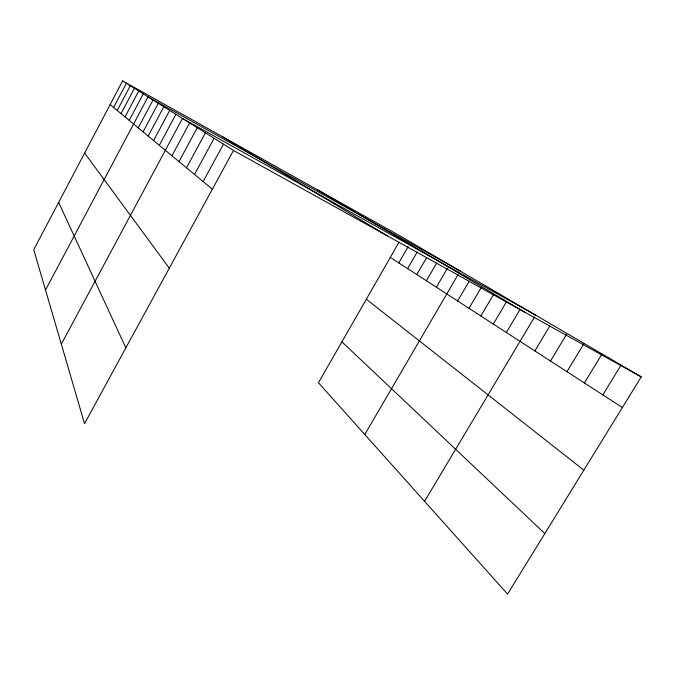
<?xml version="1.0" encoding="UTF-8"?>
<svg xmlns="http://www.w3.org/2000/svg" width="675" height="675" viewBox="0 0 675 675"><rect width="100%" height="100%" fill="white"/><g stroke="black" fill="none" stroke-linecap="round" stroke-linejoin="round"><path stroke-width="1.01" d="M122.605 80.899L33.75 249.708L84.527 423.638L233.499 150.432L122.605 80.899L401.988 237.018L641.25 376.869L507.575 594.101L318.457 382.742L398.942 242.342M113.619 107.46L126.377 83.261M117.256 110.472L130.309 85.733M121.061 113.619L134.426 88.315M125.044 116.918L138.746 91.024M129.22 120.378L143.277 93.859M45.52 290.014L148.028 96.846L460.156 271.021M138.223 127.837L153.031 99.976M143.083 131.853L158.296 103.283M148.196 136.088L163.839 106.76M153.596 140.56L169.703 110.43M159.308 145.294L175.897 114.311M61.332 344.174L182.453 118.429L535.655 315.149M171.965 155.773L189.624 122.926M179.002 161.603L197.269 127.718M186.502 167.813L205.411 132.823M194.527 174.454L214.127 138.291M203.124 181.575L223.467 144.146M398.798 262.913L408.147 246.653M407.632 268.625L417.293 251.859M416.829 274.573L426.701 257.479M426.398 280.766L436.607 263.149M436.379 287.212L447.348 268.346M364.787 434.514L458.097 274.548M457.642 300.974L469.243 281.163M468.998 308.323L481.486 287.061M480.878 316.001L493.687 294.275M493.315 324.051L506.52 301.725M506.351 332.48L519.978 309.547M424.575 501.339L534.583 316.955M534.862 350.924L549.872 325.873M550.488 361.032L566.519 334.395M566.966 371.689L584.061 343.448M584.39 382.961L602.041 353.953M602.834 394.892L621.067 365.074M233.499 150.432L641.25 376.869M317.621 189.877L524.602 312.095M222.978 136.991L387.264 235.828M390.302 257.411L622.384 407.54M366.331 299.227L583.858 470.138M110.143 104.583L212.347 189.219M341.904 341.837L544.826 533.562M84.62 153.073L169.298 268.169M58.649 202.416L125.845 347.861"/></g></svg>
